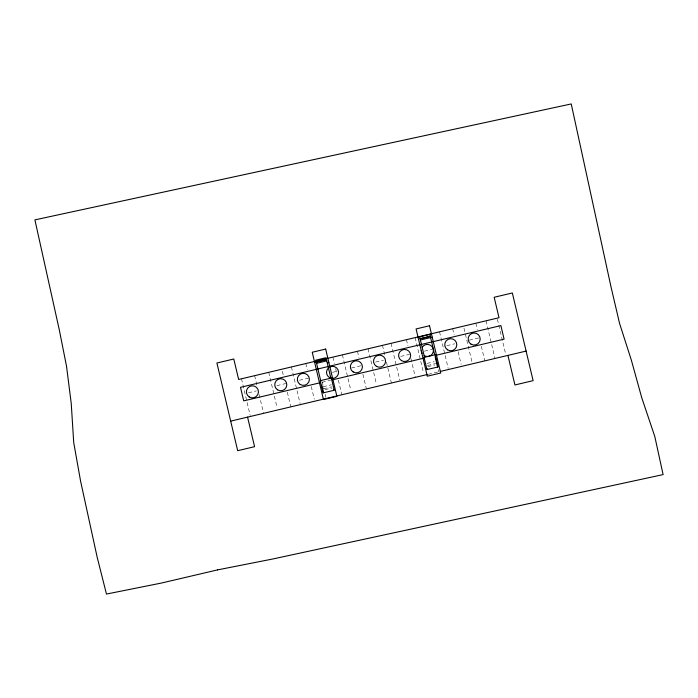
<?xml version="1.0" encoding="UTF-8"?>
<svg xmlns="http://www.w3.org/2000/svg" width="698" height="698" viewBox="0 0 698 698"><rect width="100%" height="100%" fill="white"/><g stroke="black" fill="none" stroke-linecap="round" stroke-linejoin="round"><path stroke-width="0.52" stroke-dasharray="3.49 2.62" d="M332.536 372.357L336.453 371.432M375.62 362.079L383.455 360.22M276.862 385.654L285.674 383.56M299.451 380.262L308.272 378.176M351.478 367.977L361.267 365.656M400.713 356.408L409.525 354.322M469.265 340.179L479.064 337.858M446.851 345.65L454.686 343.8M248.514 392.765L256.349 390.906M424.428 351.164L432.263 349.314M322.04 382.312L330.503 380.305M323.209 386.718L331.358 384.781M427.045 363.414L434.173 361.721M323.698 388.786L331.847 386.849M324.989 389.702L332.117 388.009M427.534 365.482L435.683 363.545M427.813 366.642L434.941 364.949M428.275 374.285L438.082 371.955M497.395 319.222L505.579 353.746M486.044 320.81L494.969 358.475M475.853 323.226L477.345 329.5M481.315 346.243L484.787 360.883M463.969 328.252L471.909 361.73M452.697 328.714L454.18 334.988M458.15 351.731L461.125 364.286M439.539 331.829L448.221 368.448M438.283 369.696L438.78 371.79M415.144 337.614L423.573 373.186M406.445 339.682L407.937 345.955M410.913 358.51L415.371 377.339M391.046 343.329L399.727 379.948M382.478 345.362L384.956 355.823M386.448 362.096L391.412 383.028M368.064 348.782L376.492 384.354M357.472 351.286L358.964 357.568M362.934 374.303L366.406 388.952M342.395 354.863L350.832 390.435M332.911 357.114L334.403 363.388M335.642 368.623L336.881 373.849M338.373 380.131L341.846 394.78M322.188 381.754L323.924 389.074M325.163 394.309L325.914 397.45M305.82 363.536L307.312 369.809M311.282 386.552L314.257 399.108M291.424 366.947L300.105 403.566M282.376 371.301L283.371 375.489M287.332 392.224L290.804 406.873M268.721 372.331L277.158 407.902M254.639 375.672L257.117 386.134M259.106 394.501L263.574 413.329M241.491 378.787L250.172 415.406"/><path stroke-width="1.05" d="M431.477 334.037L419.673 336.837L424.698 358.039M316.264 361.992L326.455 359.575M314.667 362.471L326.481 359.671M316.578 363.3L326.769 360.883M420.109 338.687L430.3 336.27M420.126 338.783L430.317 336.366M420.414 339.996L432.228 337.195M327.257 362.96L328.88 362.576M331.506 378.813L331.044 378.927L326.018 357.725L315.828 360.142L320.853 381.344M319.92 382.809L243.715 400.879L240.496 387.32L500.876 325.591L504.096 339.149L436.355 355.212M332.623 379.799L423.651 358.222M334.037 389.484L333.757 390.365M437.41 366.293L437.882 366.18M230.68 421.13L427.499 374.468M440.202 371.458L526.109 351.085M507.926 355.395L514.932 384.956L533.115 380.646L512.332 292.968L494.167 297.278L499.018 317.73L238.637 379.468L233.786 359.008L216.904 363.012L237.686 450.69L254.578 446.685L247.563 417.125M429.855 334.421L434.645 354.628M435.116 356.591L437.594 367.052M427.228 368.701L427.403 369.469M321.778 385.217L323.567 392.773M422.22 347.299A6.038 6.038 0 0 1 430.535 345.327A6.038 6.038 0 0 1 432.507 353.642A6.038 6.038 0 0 1 424.192 355.614M422.046 353.336A6.038 6.038 0 0 1 421.33 350.3M329.674 367.043A6.038 6.038 0 0 1 338.565 372.008A6.038 6.038 0 0 1 330.311 377.967A6.038 6.038 0 0 1 328.392 367.968M325.678 349.061L312.242 352.246L323.453 399.509L336.881 396.324L325.678 349.061M429.514 325.757L416.087 328.941L427.289 376.205L440.717 373.02L429.514 325.757M331.323 378.054L320.208 380.689L323.104 392.887L334.22 390.252L331.323 378.054M435.168 354.75L424.052 357.385L426.94 369.582L438.056 366.947L435.168 354.75M217.602 569.882L161.186 583.1L106.462 594.059L97.153 557.117L80.575 481.088L73.718 442.541L71.24 403.47L66.519 366.171L59.243 329.613L34.9 219.879L571.234 103.941L610.994 286.799L619.536 323.314L631.358 360.159L641.741 397.703L654.82 436.582L663.1 474.605L272.709 559.011L217.602 569.882M300.201 384.476A6.038 6.038 0 0 0 309.406 379.511A6.038 6.038 0 0 0 300.506 374.023A6.038 6.038 0 0 0 300.201 384.476M470.993 344.158A6.038 6.038 0 0 0 480.198 339.193A6.038 6.038 0 0 0 471.298 333.705A6.038 6.038 0 0 0 470.993 344.158M447.601 349.864A6.038 6.038 0 0 0 456.806 344.899A6.038 6.038 0 0 0 447.907 339.411A6.038 6.038 0 0 0 447.601 349.864M401.463 360.622A6.038 6.038 0 0 0 410.668 355.657A6.038 6.038 0 0 0 401.76 350.16A6.038 6.038 0 0 0 401.463 360.622M376.362 366.293A6.038 6.038 0 0 0 385.575 361.328A6.038 6.038 0 0 0 376.667 355.84A6.038 6.038 0 0 0 376.362 366.293M353.197 371.955A6.038 6.038 0 0 0 362.41 366.991A6.038 6.038 0 0 0 353.502 361.494A6.038 6.038 0 0 0 353.197 371.955M277.603 389.868A6.038 6.038 0 0 0 286.808 384.903A6.038 6.038 0 0 0 277.909 379.407A6.038 6.038 0 0 0 277.603 389.868M249.265 396.979A6.038 6.038 0 0 0 258.469 392.014A6.038 6.038 0 0 0 249.57 386.518A6.038 6.038 0 0 0 249.265 396.979"/></g></svg>
